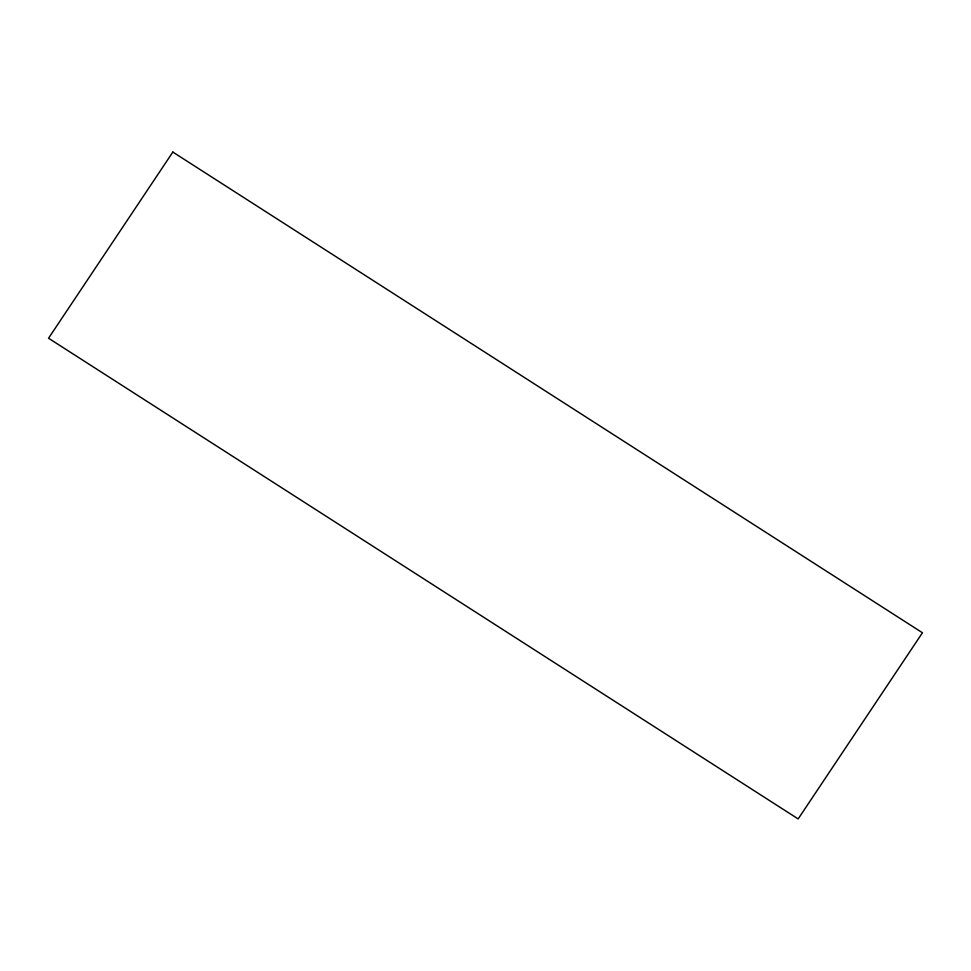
<?xml version="1.0" encoding="UTF-8"?>
<svg xmlns="http://www.w3.org/2000/svg" width="971" height="971" viewBox="0 0 971 971"><rect width="100%" height="100%" fill="white"/><g stroke="black" fill="none" stroke-linecap="round" stroke-linejoin="round"><path stroke-width="1.46" d="M172.838 152.071L48.55 338.236L798.162 818.929L922.45 632.764L172.838 152.071"/></g></svg>
